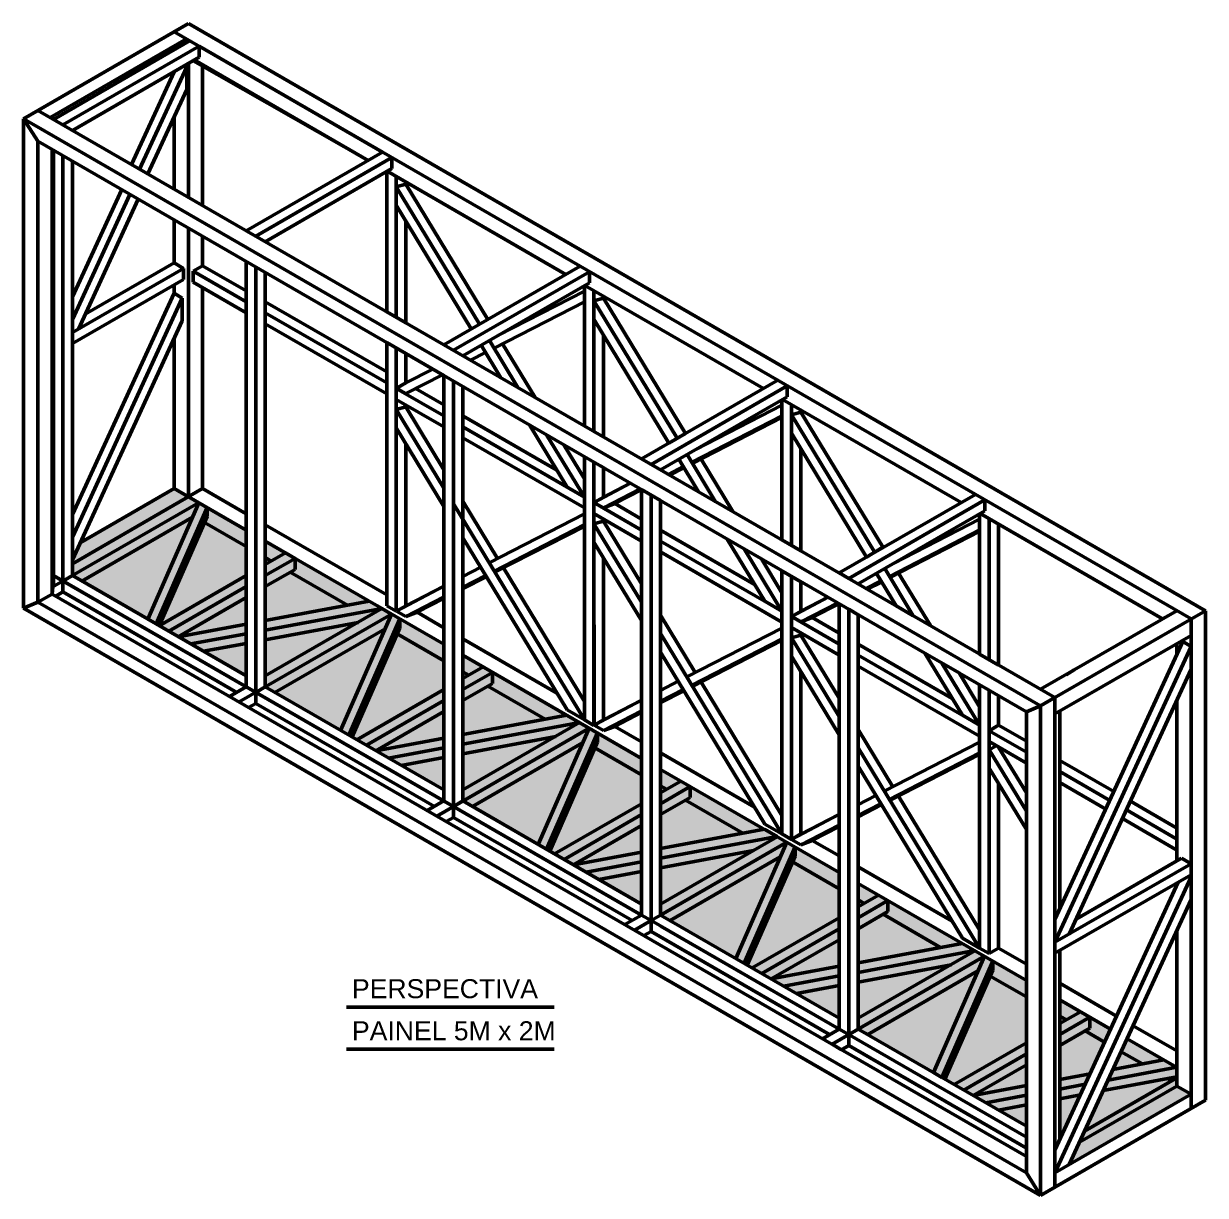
# Model space of a CAD drawing. Header units: millimetres. Extents: x 259906 to 295831, y -52980 to -28535.
# Drawn here: x 274634 to 279605, y -52980 to -48050 of the extents above; entities that cross this region are included whole.
import ezdxf

# ---------------------------------------------------------------- set-up
doc = ezdxf.new("R2010")
doc.units = ezdxf.units.MM
doc.header["$LTSCALE"] = 0.2
doc.layers.get('0').update_dxf_attribs({"lineweight": 50})
doc.layers.add('COTA', color=1, linetype='Continuous', lineweight=9)
doc.layers.add('TESTE', color=8, linetype='Continuous', lineweight=15)
doc.styles.add('1-75', font='arial.ttf', dxfattribs={"height": 15})

msp = doc.modelspace()

# ---------------------------------------------------------------- hatches: boundary and pattern name
at = {"true_color": 0xadddf7}
h = msp.add_hatch(color=141, dxfattribs=at)
h.dxf.hatch_style = 1
h.paths.add_polyline_path([(274758.9, -50299), (274753.9, -50301.9), (274753.9, -50371.2), (274758.9, -50368.3)])
h = msp.add_hatch(color=141, dxfattribs=at)
h.dxf.hatch_style = 1
h.paths.add_polyline_path([(274758.9, -50371.8), (274758.9, -50368.3), (274753.9, -50371.2), (274753.9, -50420.9), (274758.9, -50418)])
at = {"layer": 'COTA', "true_color": 0xadddf7}
h = msp.add_hatch(dxfattribs=at)
h.set_pattern_fill('ANGLE', color=141, scale=10)
h.set_pattern_definition([(0, (0, 0), (0, 69.85), [50.8, -19.05]), (90, (0, 0), (-69.85, 4e-15), [50.8, -19.05])])
h.paths.add_polyline_path([(275326.8, -50040.5), (275266.8, -50005.9), (274872.2, -50233.7), (274838.9, -50305.9), (274838.9, -50322.1)])
h.paths.add_polyline_path([(275369.8, -50065.3), (275326.8, -50040.5), (274838.9, -50322.1), (274838.9, -50371.8)])
h.paths.add_polyline_path([(275343.9, -50126.5), (275370.5, -50065.7), (275369.8, -50065.3), (274838.9, -50371.8), (274878.9, -50394.9)])
h.paths.add_polyline_path([(275343.9, -50126.5), (274878.9, -50394.9), (275156.4, -50555.1)])
h.paths.add_polyline_path([(275405.3, -50085.9), (275370.5, -50065.7), (275156.4, -50555.1), (275191.3, -50575.3)])
h.paths.add_polyline_path([(275570.3, -50250.4), (275394.5, -50148.9), (275204.6, -50583), (275570.3, -50371.8)])
h.paths.add_polyline_path([(275405.3, -50085.9), (275405.3, -50124.1), (275394.5, -50148.9), (275570.3, -50250.4), (275570.3, -50181.1)])
h.paths.add_polyline_path([(275650.3, -50227.3), (275650.3, -50296.6), (275675.5, -50311.1), (275735.5, -50276.5)])
h.paths.add_polyline_path([(275650.3, -50296.6), (275650.3, -50325.6), (275675.5, -50311.1)], flags=17)
h.paths.add_polyline_path([(275570.3, -50418), (275570.3, -50371.8), (275204.6, -50583), (275244.6, -50606.1)])
h.paths.add_polyline_path([(275570.3, -50464.2), (275570.3, -50418), (275244.6, -50606.1), (275284.6, -50629.2)])
h.paths.add_polyline_path([(275775.5, -50299.6), (275735.5, -50276.5), (275675.5, -50311.1), (275650.3, -50325.6), (275650.3, -50371.8)])
h.paths.add_polyline_path([(275775.5, -50345.8), (275775.5, -50299.6), (275650.3, -50371.8), (275650.3, -50418)])
h.paths.add_polyline_path([(275775.5, -50299.6), (275775.5, -50345.8), (275755.5, -50357.3), (275996.4, -50496.4), (276087.1, -50479.5)])
h.paths.add_polyline_path([(275755.5, -50357.3), (275650.3, -50418), (275650.3, -50561), (275996.4, -50496.4)])
h.paths.add_polyline_path([(275570.3, -50464.2), (275284.6, -50629.2), (275570.3, -50575.9)], flags=17)
h.paths.add_polyline_path([(275570.3, -50575.9), (275284.6, -50629.2), (275337.9, -50659.9), (275570.3, -50616.6)])
h.paths.add_polyline_path([(275570.3, -50616.6), (275337.9, -50659.9), (275391.2, -50690.7), (275570.3, -50657.3)])
h.paths.add_polyline_path([(275570.3, -50657.3), (275391.2, -50690.7), (275570.3, -50794.1)])
h.paths.add_polyline_path([(276140.4, -50510.2), (276087.1, -50479.5), (275996.4, -50496.4), (275650.3, -50561), (275650.3, -50601.6)])
h.paths.add_polyline_path([(276038.6, -50569.9), (276141.2, -50510.7), (276140.4, -50510.2), (275650.3, -50601.6), (275650.3, -50642.3)])
h.paths.add_polyline_path([(276038.6, -50569.9), (275650.3, -50642.3), (275650.3, -50794.1)], flags=17)
h.paths.add_polyline_path([(276181.2, -50533.8), (276141.2, -50510.7), (276038.6, -50569.9), (275650.3, -50794.1), (275650.3, -50840.3)])
h.paths.add_polyline_path([(276154.1, -50595.6), (276181.2, -50533.8), (275650.3, -50840.3), (275690.3, -50863.4)])
h.paths.add_polyline_path([(276154.1, -50595.6), (275690.3, -50863.4), (275967.1, -51023.2)])
h.paths.add_polyline_path([(276216, -50553.9), (276181.2, -50533.8), (276154.1, -50595.6), (275967.1, -51023.2), (276002, -51043.3)])
h.paths.add_polyline_path([(276216, -50553.9), (276216, -50592.2), (276205.2, -50616.9), (276401.7, -50730.4), (276401.7, -50661.1)])
h.paths.add_polyline_path([(276216, -50592.2), (276216, -50553.9), (276002, -51043.3), (276015.3, -51051)])
h.paths.add_polyline_path([(276401.7, -50730.4), (276205.2, -50616.9), (276015.3, -51051), (276036, -51063), (276401.7, -50851.8)])
h.paths.add_polyline_path([(276401.7, -50898), (276401.7, -50851.8), (276036, -51063), (276076, -51086.1)])
h.paths.add_polyline_path([(276481.7, -50707.3), (276481.7, -50776.6), (276506.9, -50791.1), (276566.9, -50756.5)])
h.paths.add_polyline_path([(276481.7, -50776.6), (276481.7, -50805.6), (276506.9, -50791.1)], flags=17)
h.paths.add_polyline_path([(276606.9, -50779.6), (276566.9, -50756.5), (276506.9, -50791.1), (276481.7, -50805.6), (276481.7, -50851.8)])
h.paths.add_polyline_path([(276606.9, -50779.6), (276481.7, -50851.8), (276481.7, -50898), (276606.9, -50825.8)])
h.paths.add_polyline_path([(276401.7, -50944.2), (276401.7, -50898), (276076, -51086.1), (276116, -51109.2)])
h.paths.add_polyline_path([(276401.7, -50944.2), (276116, -51109.2), (276401.7, -51055.9)], flags=17)
h.paths.add_polyline_path([(276401.7, -51055.9), (276116, -51109.2), (276169.3, -51139.9), (276401.7, -51096.6)])
h.paths.add_polyline_path([(276606.9, -50779.6), (276606.9, -50825.8), (276586.9, -50837.3), (276827.8, -50976.4), (276918.5, -50959.5)])
h.paths.add_polyline_path([(276586.9, -50837.3), (276481.7, -50898), (276481.7, -51041), (276827.8, -50976.4)])
h.paths.add_polyline_path([(276971.7, -50990.2), (276918.5, -50959.5), (276827.8, -50976.4), (276481.7, -51041), (276481.7, -51081.6)])
h.paths.add_polyline_path([(276401.7, -51096.6), (276169.3, -51139.9), (276222.5, -51170.7), (276401.7, -51137.3)])
h.paths.add_polyline_path([(276401.7, -51137.3), (276222.5, -51170.7), (276401.7, -51274.1)])
h.paths.add_polyline_path([(276870, -51049.9), (276972.6, -50990.7), (276971.7, -50990.2), (276481.7, -51081.6), (276481.7, -51122.3)])
h.paths.add_polyline_path([(276870, -51049.9), (276481.7, -51122.3), (276481.7, -51274.1)], flags=17)
h.paths.add_polyline_path([(277012.6, -51013.8), (276972.6, -50990.7), (276870, -51049.9), (276481.7, -51274.1), (276481.7, -51320.3)])
h.paths.add_polyline_path([(276985.5, -51075.6), (277012.6, -51013.8), (276481.7, -51320.3), (276521.7, -51343.4)])
h.paths.add_polyline_path([(276985.5, -51075.6), (276521.7, -51343.4), (276798.5, -51503.2)])
h.paths.add_polyline_path([(277047.4, -51033.9), (277012.6, -51013.8), (276798.5, -51503.2), (276833.3, -51523.3)])
h.paths.add_polyline_path([(277047.4, -51072.2), (277047.4, -51033.9), (276833.3, -51523.3), (276846.7, -51531)])
h.paths.add_polyline_path([(277047.4, -51033.9), (277047.4, -51072.2), (277036.6, -51096.9), (277233.1, -51210.4), (277233.1, -51141.1)])
h.paths.add_polyline_path([(277233.1, -51210.4), (277036.6, -51096.9), (276846.7, -51531), (276867.4, -51543), (277233.1, -51331.8)])
h.paths.add_polyline_path([(277233.1, -51378), (277233.1, -51331.8), (276867.4, -51543), (276907.4, -51566.1)])
h.paths.add_polyline_path([(277233.1, -51424.2), (277233.1, -51378), (276907.4, -51566.1), (276947.4, -51589.2)])
h.paths.add_polyline_path([(277233.1, -51424.2), (276947.4, -51589.2), (277233.1, -51535.9)])
h.paths.add_polyline_path([(277313.1, -51187.3), (277313.1, -51256.6), (277338.2, -51271.1), (277398.2, -51236.5)])
h.paths.add_polyline_path([(277313.1, -51256.6), (277313.1, -51285.6), (277338.2, -51271.1)], flags=17)
h.paths.add_polyline_path([(277438.2, -51259.6), (277398.2, -51236.5), (277338.2, -51271.1), (277313.1, -51285.6), (277313.1, -51331.8)])
h.paths.add_polyline_path([(277438.2, -51305.8), (277438.2, -51259.6), (277313.1, -51331.8), (277313.1, -51378)])
h.paths.add_polyline_path([(277438.2, -51259.6), (277438.2, -51305.8), (277418.2, -51317.3), (277659.2, -51456.4), (277749.9, -51439.5)])
h.paths.add_polyline_path([(277418.2, -51317.3), (277313.1, -51378), (277313.1, -51521), (277659.2, -51456.4)])
h.paths.add_polyline_path([(277233.1, -51576.6), (277233.1, -51535.9), (276947.4, -51589.2), (277000.7, -51619.9)])
h.paths.add_polyline_path([(277233.1, -51576.6), (277000.7, -51619.9), (277053.9, -51650.7), (277233.1, -51617.3)])
h.paths.add_polyline_path([(277233.1, -51617.3), (277053.9, -51650.7), (277233.1, -51754.1)])
h.paths.add_polyline_path([(277803.1, -51470.2), (277749.9, -51439.5), (277659.2, -51456.4), (277313.1, -51521), (277313.1, -51561.6)])
h.paths.add_polyline_path([(277701.4, -51529.9), (277803.9, -51470.7), (277803.1, -51470.2), (277313.1, -51561.6), (277313.1, -51602.3)])
h.paths.add_polyline_path([(277701.4, -51529.9), (277313.1, -51602.3), (277313.1, -51754.1)], flags=17)
h.paths.add_polyline_path([(277843.9, -51493.8), (277803.9, -51470.7), (277701.4, -51529.9), (277313.1, -51754.1), (277313.1, -51800.3)])
h.paths.add_polyline_path([(277816.9, -51555.6), (277843.9, -51493.8), (277313.1, -51800.3), (277353.1, -51823.4)])
h.paths.add_polyline_path([(277816.9, -51555.6), (277353.1, -51823.4), (277629.9, -51983.2)])
h.paths.add_polyline_path([(277878.8, -51513.9), (277843.9, -51493.8), (277816.9, -51555.6), (277629.9, -51983.2), (277664.7, -52003.3)])
h.paths.add_polyline_path([(277878.8, -51552.2), (277878.8, -51513.9), (277664.7, -52003.3), (277678.1, -52011)])
h.paths.add_polyline_path([(277868, -51576.9), (277678.1, -52011), (277698.8, -52023), (278064.5, -51811.8), (278064.5, -51690.4)])
h.paths.add_polyline_path([(277878.8, -51513.9), (277878.8, -51552.2), (277868, -51576.9), (278064.5, -51690.4), (278064.5, -51621.1)])
h.paths.add_polyline_path([(278144.5, -51667.3), (278144.5, -51736.6), (278169.6, -51751.1), (278229.6, -51716.5)])
h.paths.add_polyline_path([(278144.5, -51736.6), (278144.5, -51765.6), (278169.6, -51751.1)], flags=17)
h.paths.add_polyline_path([(278064.5, -51858), (278064.5, -51811.8), (277698.8, -52023), (277738.8, -52046.1)])
h.paths.add_polyline_path([(278064.5, -51904.2), (278064.5, -51858), (277738.8, -52046.1), (277778.8, -52069.2)])
h.paths.add_polyline_path([(278064.5, -51904.2), (277778.8, -52069.2), (278064.5, -52015.9)], flags=17)
h.paths.add_polyline_path([(278269.6, -51739.6), (278229.6, -51716.5), (278169.6, -51751.1), (278144.5, -51765.6), (278144.5, -51811.8)])
h.paths.add_polyline_path([(278269.6, -51785.8), (278269.6, -51739.6), (278144.5, -51811.8), (278144.5, -51858)])
h.paths.add_polyline_path([(278269.6, -51739.6), (278269.6, -51785.8), (278249.6, -51797.3), (278490.5, -51936.4), (278581.2, -51919.5)])
h.paths.add_polyline_path([(278249.6, -51797.3), (278144.5, -51858), (278144.5, -52001), (278490.5, -51936.4)])
h.paths.add_polyline_path([(278064.5, -52015.9), (277778.8, -52069.2), (277832, -52099.9), (278064.5, -52056.6)])
h.paths.add_polyline_path([(278064.5, -52056.6), (277832, -52099.9), (277885.3, -52130.7), (278064.5, -52097.3)])
h.paths.add_polyline_path([(278064.5, -52097.3), (277885.3, -52130.7), (278064.5, -52234.1)])
h.paths.add_polyline_path([(278634.5, -51950.2), (278581.2, -51919.5), (278490.5, -51936.4), (278144.5, -52001), (278144.5, -52041.6)])
h.paths.add_polyline_path([(278532.8, -52009.9), (278635.3, -51950.7), (278634.5, -51950.2), (278144.5, -52041.6), (278144.5, -52082.3)])
h.paths.add_polyline_path([(278532.8, -52009.9), (278144.5, -52082.3), (278144.5, -52234.1)], flags=17)
h.paths.add_polyline_path([(278675.3, -51973.8), (278635.3, -51950.7), (278144.5, -52234.1), (278144.5, -52280.3)])
h.paths.add_polyline_path([(278648.3, -52035.6), (278675.3, -51973.8), (278144.5, -52280.3), (278184.5, -52303.4)])
h.paths.add_polyline_path([(278648.3, -52035.6), (278184.5, -52303.4), (278461.3, -52463.2)])
h.paths.add_polyline_path([(278710.2, -51993.9), (278675.3, -51973.8), (278648.3, -52035.6), (278461.3, -52463.2), (278496.1, -52483.3)])
h.paths.add_polyline_path([(278710.2, -52032.2), (278710.2, -51993.9), (278496.1, -52483.3), (278509.5, -52491)])
h.paths.add_polyline_path([(278852.1, -52145.1), (278699.3, -52056.9), (278509.5, -52491), (278548.4, -52513.5), (278852.1, -52338.1)])
h.paths.add_polyline_path([(278852.1, -52075.9), (278710.2, -51993.9), (278710.2, -52032.2), (278699.3, -52056.9), (278852.1, -52145.1)])
h.paths.add_polyline_path([(279079.2, -52207), (278992.1, -52156.7), (278992.1, -52226), (279019.2, -52241.6)])
h.paths.add_polyline_path([(278992.1, -52226), (278992.1, -52257.3), (279019.2, -52241.6)], flags=17)
h.paths.add_polyline_path([(278852.1, -52384.3), (278852.1, -52338.1), (278548.4, -52513.5), (278588.4, -52536.6)])
h.paths.add_polyline_path([(278852.1, -52430.5), (278852.1, -52384.3), (278588.4, -52536.6), (278628.4, -52559.7)])
h.paths.add_polyline_path([(278852.1, -52430.5), (278628.4, -52559.7), (278852.1, -52517.9)])
h.paths.add_polyline_path([(279119.2, -52230.1), (279079.2, -52207), (279019.2, -52241.6), (278992.1, -52257.3), (278992.1, -52303.5)])
h.paths.add_polyline_path([(279119.2, -52276.3), (279119.2, -52230.1), (278992.1, -52303.5), (278992.1, -52349.7)])
h.paths.add_polyline_path([(279206.3, -52280.3), (279119.2, -52230.1), (279119.2, -52276.3), (279099.2, -52287.8), (279181.1, -52335.1)])
h.paths.add_polyline_path([(279181.1, -52335.1), (279099.2, -52287.8), (278992.1, -52349.7), (278992.1, -52491.8), (279120, -52468)])
h.paths.add_polyline_path([(278852.1, -52517.9), (278628.4, -52559.7), (278681.6, -52590.4), (278852.1, -52558.6)])
h.paths.add_polyline_path([(278852.1, -52558.6), (278681.6, -52590.4), (278734.9, -52621.2), (278852.1, -52599.3)])
h.paths.add_polyline_path([(278852.1, -52599.3), (278734.9, -52621.2), (278852.1, -52688.8)])
h.paths.add_polyline_path([(279099.5, -52512.5), (279120, -52468), (278992.1, -52491.8), (278992.1, -52532.5)])
h.paths.add_polyline_path([(279275.9, -52320.5), (279250.7, -52375.3), (279340.1, -52426.9), (279430.8, -52410)])
h.paths.add_polyline_path([(279250.7, -52375.3), (279216.3, -52450), (279340.1, -52426.9)])
h.paths.add_polyline_path([(279484.1, -52440.7), (279430.8, -52410), (279216.3, -52450), (279195.8, -52494.5)])
h.paths.add_polyline_path([(279484.9, -52481.3), (279484.9, -52441.2), (279484.1, -52440.7), (279195.8, -52494.5), (279175.3, -52539)])
h.paths.add_polyline_path([(279099.5, -52512.5), (278992.1, -52532.5), (278992.1, -52573.2), (279079, -52557)])
h.paths.add_polyline_path([(279079, -52557), (278992.1, -52573.2), (278992.1, -52745.9)])
h.paths.add_polyline_path([(279463, -52497.8), (279446.7, -52488.4), (279175.3, -52539), (279097.1, -52709)], flags=17)
h.paths.add_polyline_path([(279484.9, -52485.1), (279484.9, -52481.3), (279446.7, -52488.4), (279463, -52497.8)], flags=17)
h.paths.add_polyline_path([(279484.9, -52519.8), (279484.9, -52485.1), (279463, -52497.8), (279097.1, -52709), (279075.4, -52756.2)])
h.paths.add_polyline_path([(279544.9, -52554.4), (279484.9, -52519.8), (279075.4, -52756.2), (279032, -52850.5)])

# ---------------------------------------------------------------- linework, layer by layer
for p, q in [((274633.9, -48449.8), (275326.8, -48049.8)), ((279604.9, -50519.8), (275326.8, -48049.8)), ((274745.9, -48445.1), (275318.7, -48114.4)), ((279544.9, -50554.4), (275266.8, -48084.4)), ((275318.7, -48129.5), (275318.7, -48114.4)), ((274758.9, -48452.7), (275331.8, -48121.9)), ((274798.9, -48475.8), (275371.8, -48145)), ((275371.8, -48191.2), (275371.8, -48145)), ((276143.1, -48590.4), (275371.8, -48145)), ((274838.9, -48498.9), (275371.8, -48191.2)), ((275326.8, -48780.5), (275326.8, -48217.2)), ((276083.1, -48625), (275346.8, -48205.7)), ((276083.1, -48625), (275351.8, -48202.8)), ((275266.8, -48251.9), (275087.2, -48642.2)), ((275320.4, -48230.9), (275122, -48662.3)), ((275311.8, -48225.9), (275320.4, -48230.9)), ((275320.4, -48230.9), (275320.4, -48326.6)), ((275386.8, -48815.1), (275386.8, -48223)), ((275320.4, -48326.6), (275156.8, -48682.4)), ((278972.1, -50885.1), (274693.9, -48415.1)), ((274798.9, -48475.8), (274693.9, -48415.1)), ((278912.1, -50919.8), (274633.9, -48449.8)), ((274633.9, -50509.8), (274633.9, -48449.8)), ((274633.9, -48449.8), (274633.9, -48509.8)), ((274633.9, -48449.8), (274693.9, -48544.4)), ((274633.9, -48449.8), (274685.9, -48479.8)), ((275266.8, -48745.9), (275266.8, -48443.3)), ((274685.9, -48479.8), (278912.1, -50919.8)), ((274693.9, -50484.4), (274693.9, -48544.4)), ((278852.1, -50945.1), (274693.9, -48544.4)), ((274753.9, -50449.8), (274753.9, -48579.1)), ((274753.9, -50420.9), (274753.9, -48579.1)), ((274758.9, -50371.8), (274758.9, -48581.9)), ((274798.9, -50394.9), (274798.9, -48605)), ((275570.3, -48921.1), (276143.1, -48590.4)), ((275610.3, -48944.2), (276183.1, -48613.5)), ((276183.1, -48659.7), (276183.1, -48613.5)), ((274838.9, -50371.8), (274838.9, -48628.1)), ((275156.8, -48682.4), (275087.2, -48642.2)), ((275650.3, -48967.3), (276183.1, -48659.7)), ((276161.2, -49262.3), (276161.2, -48672.4)), ((276914.5, -49105), (276163.1, -48671.2)), ((276201.2, -49285.3), (276201.2, -48693.2)), ((275046.5, -48748), (274838.9, -49199.3)), ((275386.8, -48815.1), (275266.8, -48745.9)), ((276201.2, -48736.1), (276241.2, -48724.9)), ((276201.2, -48736.1), (276551.8, -49314.5)), ((276241.2, -48724.9), (276241.2, -48716.3)), ((276241.2, -48724.9), (276586.4, -49294.5)), ((275081.3, -48768.1), (274838.9, -49295)), ((275116.1, -48788.2), (274864.5, -49335.1)), ((276201.2, -48813.2), (276517.1, -49334.5)), ((275266.8, -49056.7), (275266.8, -48875.1)), ((275326.8, -50040.5), (275326.8, -48909.8)), ((276241.2, -49308.4), (276241.2, -48879.2)), ((275386.8, -49068.2), (275386.8, -48944.4)), ((275386.8, -49068.2), (275386.8, -48944.4)), ((275664.1, -48975.3), (275570.3, -48921.1)), ((274893.4, -49272.2), (275266.8, -49056.7)), ((275266.8, -49056.7), (275306.8, -49079.8)), ((275570.3, -50840.3), (275570.3, -49050.4)), ((274838.9, -49349.9), (275306.8, -49079.8)), ((275306.8, -49126), (275306.8, -49079.8)), ((275346.8, -49091.3), (275386.8, -49068.2)), ((275570.3, -49220.4), (275346.8, -49091.3)), ((275346.8, -49091.3), (275346.8, -49137.5)), ((275570.3, -49174.2), (275386.8, -49068.2)), ((275610.3, -50863.4), (275610.3, -49073.5)), ((275650.3, -50840.3), (275650.3, -49096.6)), ((276401.7, -49401.1), (276974.5, -49070.4)), ((276441.7, -49424.2), (277014.5, -49093.5)), ((277014.5, -49139.7), (277014.5, -49093.5)), ((274838.9, -49396.1), (275306.8, -49126)), ((275266.8, -49184.4), (275266.8, -49149.1)), ((275570.3, -49266.6), (275346.8, -49137.5)), ((275386.8, -50005.9), (275386.8, -49160.6)), ((275386.8, -50005.9), (275386.8, -49160.6)), ((276481.7, -49447.3), (277014.5, -49139.7)), ((276992.6, -49742.3), (276992.6, -49150.1)), ((277745.9, -49585), (276994.5, -49151.2)), ((275266.8, -49184.4), (274838.9, -50114.5)), ((275301.5, -49204.5), (274838.9, -50210.2)), ((275266.8, -49184.4), (275301.5, -49204.5)), ((275301.5, -49204.5), (275301.5, -49300.2)), ((276630.8, -49361.2), (276992.6, -49175.2)), ((277032.6, -49765.3), (277032.6, -49173.2)), ((277032.6, -49216.1), (277072.6, -49204.9)), ((277072.6, -49204.9), (277072.6, -49196.3)), ((277072.6, -49204.9), (277417.8, -49774.5)), ((276161.2, -49515.3), (275650.3, -49220.4)), ((275650.3, -49312.8), (275650.3, -49220.4)), ((276241.2, -49308.4), (276161.2, -49262.3)), ((276613, -49415.4), (276992.6, -49220.2)), ((277032.6, -49216.1), (277383.2, -49794.5)), ((275301.5, -49300.2), (274838.9, -50305.9)), ((276161.2, -49561.5), (275650.3, -49266.6)), ((277032.6, -49293.2), (277348.5, -49814.5)), ((274753.9, -49364.3), (274758.9, -49361.4)), ((276161.2, -49607.7), (275650.3, -49312.8)), ((277072.6, -49788.4), (277072.6, -49359.2)), ((274753.9, -49410.5), (274758.9, -49407.6)), ((275266.8, -50005.9), (275266.8, -49375.9)), ((276161.2, -50499.2), (276161.2, -49391.5)), ((276401.7, -49530.4), (276161.2, -49391.5)), ((276514.3, -49466.1), (276401.7, -49401.1)), ((276558.6, -49402.9), (276641.5, -49539.6)), ((276593.3, -49382.9), (276713.4, -49581.1)), ((276648.6, -49397), (276785.4, -49622.7)), ((274753.9, -49456.7), (274758.9, -49453.8)), ((276201.2, -50522.3), (276201.2, -49414.6)), ((276241.2, -49561.5), (276241.2, -49437.7)), ((276514.3, -49466.1), (276577.3, -49433.7)), ((276241.2, -49561.5), (276354.6, -49503.2)), ((276161.2, -49607.7), (276161.2, -49515.3)), ((276241.2, -49606.5), (276395.8, -49527)), ((276401.7, -51320.3), (276401.7, -49530.4)), ((276441.7, -51389.6), (276441.7, -49553.5)), ((277233.1, -49881.1), (277805.9, -49550.4)), ((276201.2, -49584.6), (276241.2, -49561.5)), ((276401.7, -49700.4), (276201.2, -49584.6)), ((276241.2, -49606.5), (276202.2, -49584)), ((276401.7, -49654.2), (276282.4, -49585.3)), ((276481.7, -51320.3), (276481.7, -49576.6)), ((277273.1, -49904.2), (277845.9, -49573.5)), ((277845.9, -49619.7), (277845.9, -49573.5)), ((276401.7, -49746.6), (276201.2, -49630.8)), ((276241.2, -49662.5), (276241.2, -49653.9)), ((277313.1, -49927.3), (277845.9, -49619.7)), ((277462.2, -49841.2), (277823.9, -49655.2)), ((277823.9, -50222.3), (277823.9, -49630.1)), ((278577.3, -50065), (277825.9, -49631.2)), ((278577.3, -50065), (277825.9, -49631.2)), ((277863.9, -50245.3), (277863.9, -49653.2)), ((276241.2, -49662.5), (276201.2, -49673.7)), ((276201.2, -49673.7), (276401.7, -50004.5)), ((276241.2, -49662.5), (276401.7, -49927.3)), ((276877.5, -49928.9), (276481.7, -49700.4)), ((277444.4, -49895.4), (277823.9, -49700.2)), ((277447.6, -49900.7), (277823.9, -49707.2)), ((277903.9, -49684.9), (277863.9, -49696.1)), ((277863.9, -49696.1), (278214.6, -50274.5)), ((277863.9, -49773.2), (277863.9, -49696.1)), ((277903.9, -49684.9), (277903.9, -49676.3)), ((277903.9, -49684.9), (278249.2, -50254.5)), ((276201.2, -49750.9), (276401.7, -50081.6)), ((276992.6, -50041.5), (276481.7, -49746.6)), ((276762, -49738.5), (276920.6, -50000)), ((276992.6, -50087.7), (276481.7, -49792.8)), ((276834, -49780), (276992.6, -50041.5)), ((277072.6, -49788.4), (277032.6, -49765.3)), ((277417.8, -49774.5), (277348.5, -49814.5)), ((277863.9, -49773.2), (278179.9, -50294.5)), ((276241.2, -50499.2), (276241.2, -49816.8)), ((276906, -49821.5), (276992.6, -49964.4)), ((277903.9, -50268.4), (277903.9, -49839.2)), ((276992.6, -50979.2), (276992.6, -49871.5)), ((277032.6, -51002.3), (277032.6, -49894.6)), ((277072.6, -49917.7), (277032.6, -49894.6)), ((277352.1, -49949.8), (277233.1, -49881.1)), ((277390, -49882.9), (277472.9, -50019.6)), ((277424.7, -49862.9), (277544.8, -50061.1)), ((277483.3, -49882.4), (277616.8, -50102.7)), ((277072.6, -50041.5), (277072.6, -49917.7)), ((277345.7, -49946.1), (277408.7, -49913.7)), ((277352.1, -49949.8), (277411.9, -49919.1)), ((274838.9, -50322.1), (275386.8, -50005.9)), ((274872.2, -50233.7), (275266.8, -50005.9)), ((275326.8, -50040.5), (275266.8, -50005.9)), ((275570.3, -50111.8), (275386.8, -50005.9)), ((277033.6, -50064), (277186.5, -49983.5)), ((277072.6, -50041.5), (277186, -49983.2)), ((277072.6, -50086.5), (277227.2, -50007)), ((275570.3, -50181.1), (275326.8, -50040.5)), ((277032.6, -50064.6), (277072.6, -50041.5)), ((277120.2, -50069), (277233.6, -50010.7)), ((277233.1, -51800.3), (277233.1, -50010.4)), ((277313.1, -50056.6), (277233.1, -50010.4)), ((277273.1, -51869.6), (277273.1, -50033.5)), ((277273.1, -51823.4), (277273.1, -50033.5)), ((277313.1, -51800.3), (277313.1, -50056.6)), ((277616.8, -50102.7), (277472.9, -50019.6)), ((278064.5, -50361.1), (278637.3, -50030.4)), ((278104.5, -50384.2), (278677.3, -50053.5)), ((278677.3, -50099.7), (278677.3, -50053.5)), ((274753.9, -50420.9), (275369.8, -50065.3)), ((275370.5, -50065.7), (275156.4, -50555.2)), ((275405.3, -50085.9), (275191.3, -50575.3)), ((275405.3, -50085.9), (275405.3, -50124.1)), ((276441.7, -50070.5), (276992.6, -50979.2)), ((276481.7, -50059.3), (276627.8, -50300.4)), ((277233.1, -50180.4), (277032.6, -50064.6)), ((277072.6, -50086.5), (277033.6, -50064)), ((277072.6, -50086.5), (277120.2, -50069)), ((277233.1, -50134.2), (277120.2, -50069)), ((278144.5, -50407.3), (278677.3, -50099.7)), ((274878.9, -50394.9), (275344.6, -50126.1)), ((275405.3, -50124.1), (275204.6, -50583)), ((275570.3, -50250.4), (275394.9, -50149.1)), ((276592.2, -50318.7), (276992.6, -50112.9)), ((277233.1, -50226.6), (277032.6, -50110.8)), ((277032.6, -50153.7), (277032.6, -50110.8)), ((277072.6, -50142.5), (277032.6, -50153.7)), ((277032.6, -50153.7), (277233.1, -50484.5)), ((277033.6, -51001.6), (277032.6, -50153.7)), ((277072.6, -50142.5), (277072.6, -50133.9)), ((277072.6, -50142.5), (277233.1, -50407.3)), ((277233.1, -50226.6), (277233.1, -50134.2)), ((278293.6, -50321.2), (278655.3, -50135.2)), ((278655.3, -50702.3), (278655.3, -50110.1)), ((279424.9, -50554.4), (278657.3, -50111.2)), ((278695.3, -50725.3), (278695.3, -50133.2)), ((278735.3, -50748.4), (278735.3, -50156.3)), ((276161.2, -50453), (275650.3, -50158)), ((275650.3, -50158), (275650.3, -50840.3)), ((276613, -50353), (276992.6, -50157.8)), ((276616.2, -50358.3), (276992.6, -50164.9)), ((277708.9, -50408.9), (277313.1, -50180.4)), ((277313.1, -50226.6), (277313.1, -50180.4)), ((278275.7, -50375.4), (278655.3, -50180.2)), ((278279, -50380.7), (278655.3, -50187.2)), ((276401.7, -50661.1), (275650.3, -50227.3)), ((275650.3, -50227.3), (275775.5, -50299.6)), ((276481.7, -50213.6), (276920.6, -50937.6)), ((277032.6, -50230.9), (277233.1, -50561.6)), ((277233.1, -50226.6), (277233.1, -50226.6)), ((277823.9, -50521.5), (277313.1, -50226.6)), ((277593.4, -50218.5), (277752, -50480)), ((277903.9, -50268.4), (277823.9, -50222.3)), ((278179.9, -50294.5), (278248.3, -50253)), ((274753.9, -50301.9), (274758.9, -50299)), ((275650.3, -50325.6), (275735.5, -50276.5)), ((275675.5, -50311.1), (275650.3, -50296.6)), ((275650.3, -50371.8), (275775.5, -50299.6)), ((275735.5, -50276.5), (275775.5, -50299.6)), ((275775.5, -50299.6), (275775.5, -50345.8)), ((277072.6, -50979.2), (277072.6, -50296.8)), ((277072.6, -50979.2), (277072.6, -50296.8)), ((277823.9, -50567.7), (277313.1, -50272.8)), ((277665.4, -50260), (277823.9, -50521.5)), ((277737.4, -50301.5), (277665.4, -50260)), ((277737.4, -50301.5), (277823.9, -50444.4)), ((275650.3, -50418), (275775.5, -50345.8)), ((276481.7, -50375.5), (276556.5, -50337)), ((276651.9, -50340), (276992.6, -50902)), ((277823.9, -51459.2), (277823.9, -50351.5)), ((277903.9, -50397.7), (277823.9, -50351.5)), ((278256, -50342.9), (278376.2, -50541.1)), ((274753.9, -50371.2), (274758.9, -50368.3)), ((277233.1, -51800.3), (274758.9, -50371.8)), ((274758.9, -50371.8), (274758.9, -50418)), ((274798.9, -50394.9), (274758.9, -50371.8)), ((274798.9, -50394.9), (274838.9, -50371.8)), ((274798.9, -50441.1), (274798.9, -50394.9)), ((275610.3, -50863.4), (274798.9, -50394.9)), ((275570.3, -50794.1), (274838.9, -50371.8)), ((275570.3, -50794.1), (274838.9, -50371.8)), ((275204.6, -50583), (275570.3, -50371.8)), ((275996.4, -50496.4), (275755.5, -50357.3)), ((276481.7, -50420.5), (276577.3, -50371.3)), ((276481.7, -50427.5), (276580.6, -50376.7)), ((277863.9, -51482.3), (277863.9, -50374.6)), ((277903.9, -50521.5), (277903.9, -50397.7)), ((278104.5, -50384.2), (278064.5, -50361.1)), ((278177, -50426.1), (278240.1, -50393.7)), ((278183.5, -50429.8), (278243.3, -50399.1)), ((278221.4, -50362.9), (278304.2, -50499.6)), ((278314.6, -50362.4), (278448.2, -50582.7)), ((274633.9, -50509.8), (274633.9, -50449.8)), ((274753.9, -50449.8), (274693.9, -50484.4)), ((274753.9, -50420.9), (274758.9, -50418)), ((274753.9, -50449.8), (274756.4, -50419.5)), ((278852.1, -52815.9), (274753.9, -50449.8)), ((274768.9, -50458.4), (274798.9, -50441.1)), ((275530.3, -50863.4), (274798.9, -50441.1)), ((275244.6, -50606.1), (275570.3, -50418)), ((276202.2, -50521.6), (276401.7, -50416.6)), ((276241.2, -50499.2), (276401.7, -50416.6)), ((277233.1, -50484.5), (277233.1, -50407.3)), ((274693.9, -50484.4), (274633.9, -50509.8)), ((278852.1, -52885.1), (274693.9, -50484.4)), ((275284.6, -50629.2), (275570.3, -50464.2)), ((276087.1, -50479.5), (275650.3, -50561)), ((276087.1, -50479.5), (276141.6, -50510)), ((276161.2, -50499.2), (276201.2, -50522.3)), ((276201.2, -50522.3), (276241.2, -50499.2)), ((276241.2, -50544.1), (276401.7, -50461.6)), ((276288.8, -50526.7), (276401.7, -50468.6)), ((277823.9, -50521.5), (277752, -50480)), ((277865, -50544), (278017.9, -50463.5)), ((277903.9, -50521.5), (278017.4, -50463.2)), ((277903.9, -50566.5), (278058.6, -50487)), ((277951.6, -50549), (278065, -50490.7)), ((278064.5, -52280.3), (278064.5, -50490.4)), ((278376.2, -50541.1), (278304.2, -50499.6)), ((278912.1, -52979.8), (274633.9, -50509.8)), ((275540.3, -50903.8), (276181.2, -50533.8)), ((276141.6, -50510), (275650.3, -50601.6)), ((275650.3, -50794.1), (276141.2, -50510.7)), ((276181.2, -50533.8), (275967.1, -51023.3)), ((276216, -50553.9), (276002, -51043.3)), ((276181.2, -50533.8), (276141.2, -50510.7)), ((276241.2, -50544.1), (276202.2, -50521.6)), ((276216, -50553.9), (276216, -50592.2)), ((276241.2, -50544.1), (276288.8, -50526.7)), ((276401.7, -50591.8), (276288.8, -50526.7)), ((276401.7, -50591.8), (276288.8, -50526.7)), ((277313.1, -50539.3), (277459.2, -50780.4)), ((277313.1, -50616.4), (277313.1, -50539.3)), ((277863.9, -50544.6), (277903.9, -50521.5)), ((278064.5, -50660.4), (277863.9, -50544.6)), ((277903.9, -50566.5), (277865, -50544)), ((277903.9, -50566.5), (277951.6, -50549)), ((278064.5, -50614.2), (277951.6, -50549)), ((278104.5, -52349.6), (278104.5, -50513.5)), ((278144.5, -50536.6), (278104.5, -50513.5)), ((278144.5, -52280.3), (278144.5, -50536.6)), ((278144.5, -50536.6), (278144.5, -50536.6)), ((278912.1, -50919.8), (279604.9, -50519.8)), ((278912.1, -50850.5), (279484.9, -50519.8)), ((278972.1, -50885.1), (279604.9, -50519.8)), ((279484.9, -50519.8), (279424.9, -50554.4)), ((279544.9, -52614.4), (279544.9, -50554.4)), ((279604.9, -52579.8), (279604.9, -50519.8)), ((275570.3, -50575.9), (275284.6, -50629.2)), ((276041.8, -50569.3), (275650.3, -50642.3)), ((275690.3, -50863.4), (276154.1, -50595.6)), ((276216, -50592.2), (276015.3, -51051)), ((277423.6, -50798.7), (277823.9, -50592.9)), ((278064.5, -50706.6), (277863.9, -50590.8)), ((275570.3, -50616.6), (275337.9, -50659.9)), ((276401.7, -50730.4), (276205.2, -50616.9)), ((276877.5, -50866.6), (276481.7, -50638)), ((277313.1, -50616.4), (277823.9, -51459.2)), ((277444.4, -50833), (277823.9, -50637.8)), ((277447.6, -50838.3), (277823.9, -50644.9)), ((277903.9, -50622.5), (277863.9, -50633.7)), ((277863.9, -50633.7), (278064.5, -50964.5)), ((277903.9, -50622.5), (277903.9, -50613.9)), ((277903.9, -50622.5), (278064.5, -50887.3)), ((278972.1, -50954.4), (279544.9, -50623.7)), ((279510.1, -50649.8), (278972.1, -51819.4)), ((279115.7, -50871.5), (279544.9, -50623.7)), ((279510.1, -50649.8), (279544.9, -50669.9)), ((275570.3, -50657.3), (275391.2, -50690.7)), ((277313.1, -50693.6), (277752, -51417.6)), ((278540.3, -50888.9), (278144.5, -50660.4)), ((278144.5, -50660.4), (278144.5, -50752.8)), ((278424.8, -50698.5), (278583.4, -50960)), ((278568.7, -50781.5), (278424.8, -50698.5)), ((278735.3, -50748.4), (278655.3, -50702.3)), ((279544.9, -50669.9), (278972.1, -51915.1)), ((279484.9, -50704.6), (279484.9, -50658.3)), ((277233.1, -51141.1), (276481.7, -50707.3)), ((277233.1, -51141.1), (276481.7, -50707.3)), ((277863.9, -50710.9), (278064.5, -51041.6)), ((278655.3, -51001.5), (278144.5, -50706.6)), ((278655.3, -51047.7), (278144.5, -50752.8)), ((278496.8, -50740), (278655.3, -51001.5)), ((276481.7, -50805.6), (276566.9, -50756.5)), ((276506.9, -50791.1), (276481.7, -50776.6)), ((276506.9, -50791.1), (276481.7, -50776.6)), ((276481.7, -50851.8), (276606.9, -50779.6)), ((276606.9, -50779.6), (276606.9, -50825.8)), ((277903.9, -51459.2), (277903.9, -50776.8)), ((277903.9, -51459.2), (277903.9, -50776.8)), ((278568.7, -50781.5), (278655.3, -50924.4)), ((279053.5, -50768.9), (279019.3, -50789.6)), ((279544.9, -50765.6), (279032, -51880.5)), ((275500.3, -50880.7), (275570.3, -50840.3)), ((275610.3, -50863.4), (275650.3, -50840.3)), ((276401.7, -51274.1), (275650.3, -50840.3)), ((276036, -51063), (276401.7, -50851.8)), ((276481.7, -50898), (276606.9, -50825.8)), ((276827.8, -50976.4), (276586.9, -50837.3)), ((276827.8, -50976.4), (276586.9, -50837.3)), ((277313.1, -50855.5), (277387.9, -50817)), ((277313.1, -50900.5), (277408.7, -50851.3)), ((277483.3, -50820), (277823.9, -51382)), ((278655.3, -51939.2), (278655.3, -50831.5)), ((278695.3, -50854.6), (278655.3, -50831.5)), ((275610.3, -50863.4), (275610.3, -50909.6)), ((276076, -51086.1), (276401.7, -50898)), ((277033.6, -51001.6), (277233.1, -50896.6)), ((277072.6, -50979.2), (277233.1, -50896.6)), ((277313.1, -50907.5), (277411.9, -50856.7)), ((278695.3, -51962.3), (278695.3, -50854.6)), ((278735.3, -51001.5), (278735.3, -50877.7)), ((278972.1, -50885.1), (278912.1, -50919.8)), ((278972.1, -50954.4), (279115.7, -50871.5)), ((278972.1, -52945.1), (278972.1, -50885.1)), ((278972.1, -50885.1), (278972.1, -52885.1)), ((279484.9, -51572.9), (279484.9, -50896)), ((275580.3, -50926.9), (275610.3, -50909.6)), ((276361.7, -51343.4), (275610.3, -50909.6)), ((276361.7, -51343.4), (275610.3, -50909.6)), ((276116, -51109.2), (276401.7, -50944.2)), ((276992.6, -50979.2), (276920.6, -50937.6)), ((277072.6, -51024.1), (277233.1, -50941.6)), ((277120.2, -51006.7), (277233.1, -50948.6)), ((278852.1, -50945.1), (278912.1, -50919.8)), ((278852.1, -52885.1), (278852.1, -50945.1)), ((278852.1, -50945.1), (278852.1, -51363.7)), ((278912.1, -52979.8), (278912.1, -50919.8)), ((278912.1, -52979.8), (278912.1, -50919.8)), ((278992.1, -51775.9), (278992.1, -50942.9)), ((276918.5, -50959.5), (276481.7, -51041)), ((276973, -50990), (276481.7, -51081.6)), ((276481.7, -51274.1), (276972.6, -50990.7)), ((276992.6, -50979.2), (277032.6, -51002.3)), ((277032.6, -51002.3), (277072.6, -50979.2)), ((277072.6, -51024.1), (277033.6, -51001.6)), ((278064.5, -50964.5), (278064.5, -51041.6)), ((278655.3, -51001.5), (278583.4, -50960)), ((278695.3, -51024.6), (278735.3, -51001.5)), ((278852.1, -51069), (278735.3, -51001.5)), ((276371.7, -51383.8), (277012.6, -51013.8)), ((276873.2, -51049.3), (276481.7, -51122.3)), ((277012.6, -51013.8), (276798.4, -51503.3)), ((277047.4, -51033.9), (276833.3, -51523.3)), ((277047.4, -51033.9), (277047.4, -51072.2)), ((277072.6, -51024.1), (277120.2, -51006.7)), ((277233.1, -51071.8), (277120.2, -51006.7)), ((277233.1, -51071.8), (277120.2, -51006.7)), ((278144.5, -51019.3), (278290.6, -51260.4)), ((278144.5, -51019.3), (278144.5, -51173.6)), ((278852.1, -51115.1), (278695.3, -51024.6)), ((276401.7, -51055.9), (276116, -51109.2)), ((276401.7, -51096.6), (276169.3, -51139.9)), ((276521.7, -51343.4), (276985.5, -51075.6)), ((277047.4, -51072.2), (276846.7, -51531)), ((277233.1, -51210.4), (277036.6, -51096.9)), ((277233.1, -51210.4), (277036.6, -51096.9)), ((278144.5, -51096.4), (278655.3, -51939.2)), ((278253.9, -51279.3), (278654.3, -51073.5)), ((278852.1, -51161.3), (278695.3, -51070.8)), ((278695.3, -51105.1), (278725, -51088)), ((278735.3, -51093.9), (278852.1, -51286.5)), ((276401.7, -51137.3), (276222.5, -51170.7)), ((277708.9, -51346.6), (277313.1, -51118)), ((278274.7, -51313.6), (278654.3, -51118.5)), ((278277.9, -51319), (278654.3, -51125.5)), ((278695.3, -51105.1), (278852.1, -51363.7)), ((279219.7, -51281.2), (278992.1, -51149.8)), ((278064.5, -51621.1), (277313.1, -51187.3)), ((278144.5, -51173.6), (278583.4, -51897.6)), ((278695.3, -51182.2), (278852.1, -51440.9)), ((279202.9, -51317.7), (278992.1, -51196)), ((277313.1, -51285.6), (277398.2, -51236.5)), ((277398.2, -51236.5), (277438.2, -51259.6)), ((278735.3, -51939.2), (278735.3, -51248.2)), ((278735.3, -51939.2), (278735.3, -51248.2)), ((279186.1, -51354.2), (278992.1, -51242.2)), ((277338.2, -51271.1), (277313.1, -51256.6)), ((277313.1, -51331.8), (277438.2, -51259.6)), ((277313.1, -51285.6), (277313.1, -51378)), ((277438.2, -51259.6), (277438.2, -51305.8)), ((278143.4, -51336.1), (278218.2, -51297.6)), ((278314.7, -51300.1), (278655.3, -51862)), ((276331.7, -51360.7), (276401.7, -51320.3)), ((276441.7, -51343.4), (276481.7, -51320.3)), ((277233.1, -51754.1), (276481.7, -51320.3)), ((276867.4, -51543), (277233.1, -51331.8)), ((277313.1, -51378), (277438.2, -51305.8)), ((277659.2, -51456.4), (277418.2, -51317.3)), ((278143.4, -51381.1), (278239, -51331.9)), ((278143.4, -51388.1), (278242.3, -51337.3)), ((279484.9, -51434.3), (279289.3, -51321.4)), ((276411.7, -51406.9), (276371.7, -51383.8)), ((276411.7, -51406.9), (276441.7, -51389.6)), ((277193.1, -51823.4), (276441.7, -51389.6)), ((277193.1, -51823.4), (276441.7, -51389.6)), ((276907.4, -51566.1), (277233.1, -51378)), ((277863.9, -51482.3), (278063.4, -51377.2)), ((277902.9, -51459.8), (278063.4, -51377.2)), ((279484.9, -51526.7), (279255.7, -51394.3)), ((279484.9, -51480.5), (279272.5, -51357.8)), ((276947.4, -51589.2), (277233.1, -51424.2)), ((277749.9, -51439.5), (277313.1, -51521)), ((277803.1, -51470.2), (277749.9, -51439.5)), ((277823.9, -51459.2), (277752, -51417.6)), ((277902.9, -51504.7), (278063.4, -51422.2)), ((277950.5, -51487.3), (278063.4, -51429.2)), ((277804.3, -51470), (277313.1, -51561.6)), ((277313.1, -51754.1), (277803.9, -51470.7)), ((277313.1, -51800.3), (277843.9, -51493.8)), ((277843.9, -51493.8), (277629.8, -51983.3)), ((277823.9, -51459.2), (277863.9, -51482.3)), ((277863.9, -51482.3), (277903.9, -51459.2)), ((277902.9, -51504.7), (277863.9, -51482.3)), ((277902.9, -51504.7), (277950.5, -51487.3)), ((278064.5, -51551.8), (277951.6, -51486.7)), ((277233.1, -51535.9), (276947.4, -51589.2)), ((277704.6, -51529.3), (277313.1, -51602.3)), ((277878.8, -51513.9), (277664.7, -52003.3)), ((277878.8, -51513.9), (277878.8, -51552.2)), ((277233.1, -51576.6), (277000.7, -51619.9)), ((277353.1, -51823.4), (277816.9, -51555.6)), ((277878.8, -51552.2), (277678.1, -52011)), ((278064.5, -51690.4), (277868, -51576.9)), ((278540.3, -51826.6), (278144.5, -51598)), ((278972.1, -51915.1), (279544.9, -51584.4)), ((279061, -51817.6), (279504.9, -51561.3)), ((279504.9, -51561.3), (279544.9, -51584.4)), ((277233.1, -51617.3), (277053.9, -51650.7)), ((278972.1, -51961.3), (279544.9, -51630.6)), ((279544.9, -51639.9), (278972.1, -52885.1)), ((279536.9, -51635.3), (279544.9, -51639.9)), ((278852.1, -52075.9), (278144.5, -51667.3)), ((279490.8, -51661.9), (278972.1, -52789.4)), ((279484.9, -51674.6), (279484.9, -51665.3)), ((278144.5, -51765.6), (278229.6, -51716.5)), ((278169.6, -51751.1), (278144.5, -51736.6)), ((278144.5, -51811.8), (278269.6, -51739.6)), ((278710.2, -51993.9), (278229.6, -51716.5)), ((278269.6, -51739.6), (278269.6, -51785.8)), ((279544.9, -51735.6), (279032, -52850.5)), ((278144.5, -51858), (278269.6, -51785.8)), ((278490.5, -51936.4), (278249.6, -51797.3)), ((278490.5, -51936.4), (278249.6, -51797.3)), ((277163.1, -51840.7), (277233.1, -51800.3)), ((277203.1, -51863.8), (277273.1, -51823.4)), ((277233.1, -51800.3), (277273.1, -51823.4)), ((277273.1, -51823.4), (277313.1, -51800.3)), ((278852.1, -52735), (277273.1, -51823.4)), ((278064.5, -52234.1), (277313.1, -51800.3)), ((278064.5, -52234.1), (277313.1, -51800.3)), ((277313.1, -51846.5), (278084.5, -52291.8)), ((277698.8, -52023), (278064.5, -51811.8)), ((278144.5, -51858), (278144.5, -51811.8)), ((277243.1, -51886.9), (277203.1, -51863.8)), ((277243.1, -51886.9), (277273.1, -51869.6)), ((278024.5, -52303.4), (277273.1, -51869.6)), ((277738.8, -52046.1), (278064.5, -51858)), ((279484.9, -52519.8), (279484.9, -51866)), ((277778.8, -52069.2), (278064.5, -51904.2)), ((278581.2, -51919.5), (278144.5, -52001)), ((278655.3, -51939.2), (278583.4, -51897.6)), ((278655.3, -51939.2), (278695.3, -51962.3)), ((278695.3, -51962.3), (278735.3, -51939.2)), ((278852.1, -52006.6), (278735.3, -51939.2)), ((278034.5, -52343.8), (278675.3, -51973.8)), ((278635.7, -51950), (278144.5, -52041.6)), ((278144.5, -52234.1), (278635.3, -51950.7)), ((278675.3, -51973.8), (278461.2, -52463.3)), ((278710.2, -51993.9), (278496.1, -52483.3)), ((278710.2, -51993.9), (278710.2, -52032.2)), ((278992.1, -52745.9), (278992.1, -51949.8)), ((278064.5, -52015.9), (277778.8, -52069.2)), ((278536, -52009.3), (278144.5, -52082.3)), ((278184.5, -52303.4), (278648.3, -52035.6)), ((278710.2, -52032.2), (278509.5, -52491)), ((278064.5, -52056.6), (277832, -52099.9)), ((278852.1, -52145.1), (278699.3, -52056.9)), ((278852.1, -52145.1), (278852.1, -52075.9)), ((279231.5, -52225.6), (278992.1, -52087.4)), ((278064.5, -52097.3), (277885.3, -52130.7)), ((275992.5, -52187.8), (276866.3, -52187.8)), ((279206.3, -52280.3), (278992.1, -52156.7)), ((279206.3, -52280.3), (278992.1, -52156.7)), ((278992.1, -52257.3), (279079.2, -52207)), ((279019.2, -52241.6), (278992.1, -52226)), ((279019.2, -52241.6), (278992.1, -52226)), ((278992.1, -52303.5), (279119.2, -52230.1)), ((279119.2, -52230.1), (279119.2, -52276.3)), ((277994.5, -52320.7), (278064.5, -52280.3)), ((278104.5, -52303.4), (278144.5, -52280.3)), ((278852.1, -52688.8), (278144.5, -52280.3)), ((278144.5, -52280.3), (278184.5, -52303.4)), ((278992.1, -52349.7), (279119.2, -52276.3)), ((279181.1, -52335.1), (279099.2, -52287.8)), ((279484.9, -52371.9), (279301, -52265.8)), ((278074.5, -52366.9), (278034.5, -52343.8)), ((278548.4, -52513.5), (278852.1, -52338.1)), ((278852.1, -52384.3), (278852.1, -52338.1)), ((279484.9, -52441.2), (279275.9, -52320.5)), ((279484.1, -52440.7), (279275.9, -52320.5)), ((275992.5, -52364.7), (276866.3, -52364.7)), ((278074.5, -52366.9), (278104.5, -52349.6)), ((278852.1, -52781.2), (278104.5, -52349.6)), ((278588.4, -52536.6), (278852.1, -52384.3)), ((279340.1, -52426.9), (279250.7, -52375.3)), ((279340.1, -52426.9), (279250.7, -52375.3)), ((278628.4, -52559.7), (278852.1, -52430.5)), ((279484.9, -52440.6), (279195.8, -52494.5)), ((279430.8, -52410), (279216.3, -52450)), ((278496.1, -52483.3), (278461.3, -52463.2)), ((279120, -52468), (278992.1, -52491.8)), ((278992.1, -52573.2), (278992.1, -52491.8)), ((279097.1, -52709), (279484.9, -52485.1)), ((279484.9, -52481.3), (279175.3, -52539)), ((279463, -52497.8), (279446.7, -52488.4)), ((278852.1, -52517.9), (278628.4, -52559.7)), ((279099.5, -52512.5), (278992.1, -52532.5)), ((279075.4, -52756.2), (279484.9, -52519.8)), ((279484.9, -52519.8), (279544.9, -52554.4)), ((278852.1, -52558.6), (278681.6, -52590.4)), ((278912.1, -52979.8), (279604.9, -52579.8)), ((278972.1, -52885.1), (279544.9, -52554.4)), ((279079, -52557), (278992.1, -52573.2)), ((278852.1, -52599.3), (278734.9, -52621.2)), ((278852.1, -52735), (278852.1, -52781.2)), ((278912.1, -52979.8), (278852.1, -52885.1))]:
    msp.add_line(p, q)
at = {"layer": 'TESTE'}
for p, q in [((274798.9, -48475.8), (274693.9, -48415.1)), ((277032.6, -50110.8), (277032.6, -50153.7)), ((275735.5, -50276.5), (275775.5, -50299.6))]:
    msp.add_line(p, q, dxfattribs=at)

# ---------------------------------------------------------------- texts
at = {"style": '1-75'}
for s, p in [('PERSPECTIVA', (276015, -52150.2)), ('PAINEL 5M x 2M', (276015, -52327.2))]:
    msp.add_text(s, height=80, dxfattribs=at).set_placement(p)

doc.saveas('drawing.dxf')
